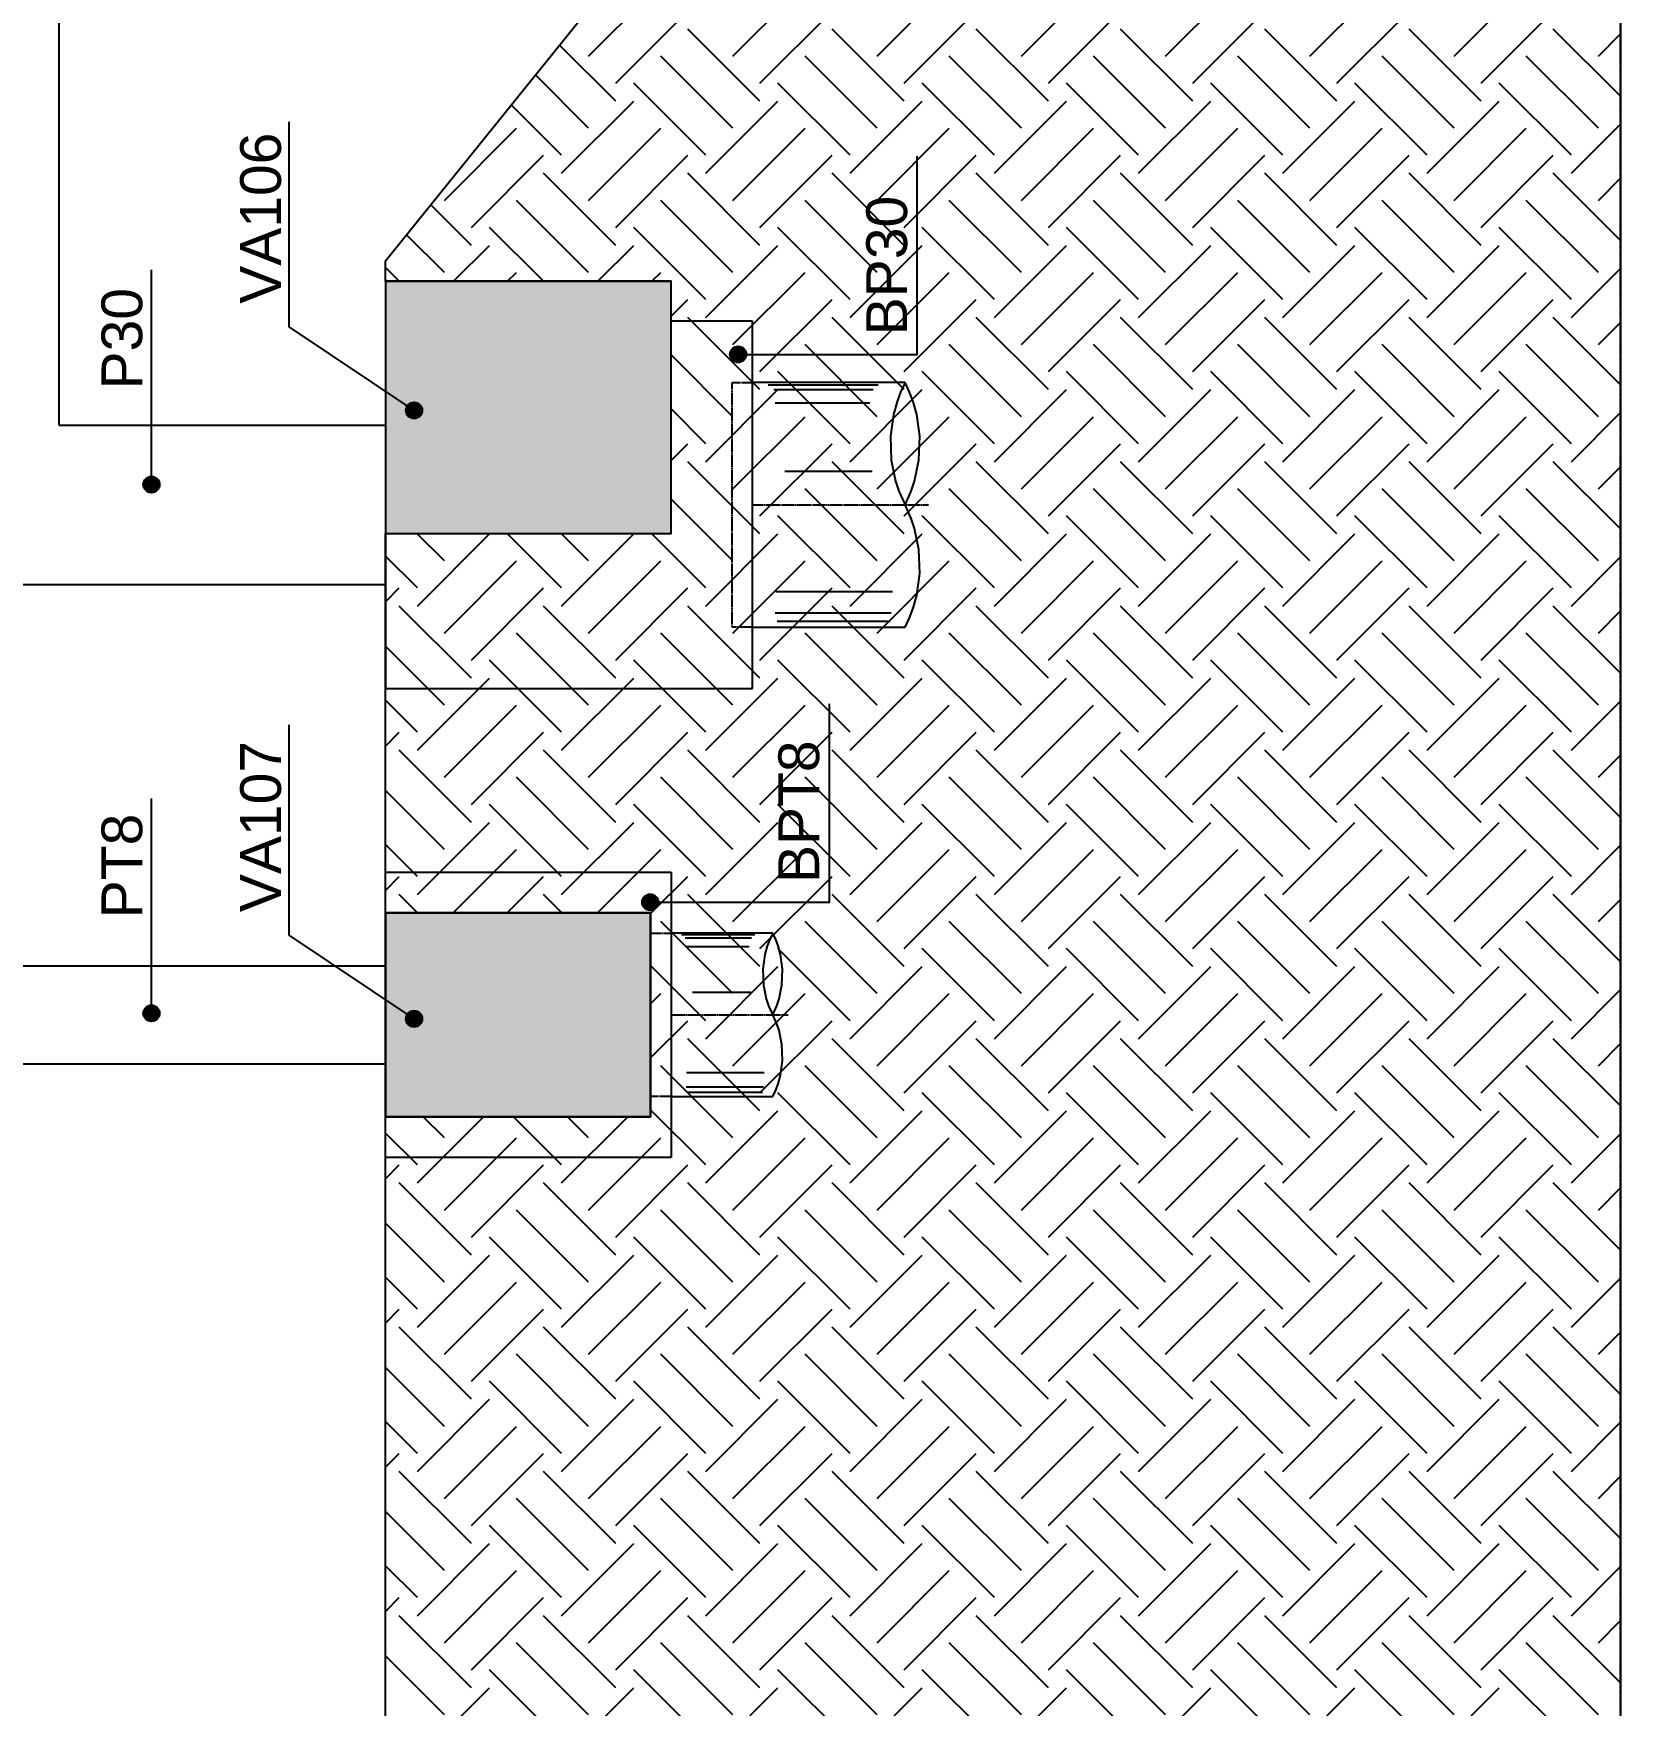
# Model space of a CAD drawing. Extents: x -1789 to 4156, y -3064 to 1391.
# Drawn here: x 2700.2 to 3089.2, y -562.5 to -152.7 of the extents above; entities that cross this region are included whole.
import ezdxf

# ---------------------------------------------------------------- set-up
doc = ezdxf.new("R2010")
doc.units = 0
doc.linetypes.add('ESTILO_TQS_0003', pattern=[0.92, 0.3, -0.15, 0.02, -0.15, 0.3])
doc.linetypes.add('ESTILO_TQS_0005', pattern=[0.4, 0.3, -0.1])
for name, color, linetype in [('1', 1, 'CONTINUOUS'), ('13', 35, 'CONTINUOUS'), ('2', 2, 'CONTINUOUS'), ('3', 3, 'CONTINUOUS'), ('4', 4, 'CONTINUOUS'), ('8', 8, 'CONTINUOUS')]:
    doc.layers.add(name, color=color, linetype=linetype)
doc.styles.add('TQS_ARIAL', font='arial.ttf')

msp = doc.modelspace()

# ---------------------------------------------------------------- linework, layer by layer
at = {"layer": '1', "linetype": 'Continuous'}
for p, q in [((2729.11515, -263.4134), (2729.11515, -210.572)), ((2913.80455, -238.2196), (2876.4368, -238.2196)), ((2907.18715, -238.85385), (2880.26955, -238.85385)), ((2906.01865, -240.0479), (2881.66425, -240.0479)), ((2905.14235, -243.27965), (2881.9742, -243.27965)), ((2905.72655, -260.05545), (2884.2987, -260.0555)), ((2910.69235, -289.5767), (2882.12915, -289.57665)), ((2910.40025, -294.7981), (2881.9742, -294.7981)), ((2876.4368, -298.2196), (2913.80455, -298.2196)), ((2910.1081, -296.80635), (2882.439, -296.80635)), ((2729.11515, -393.02365), (2729.11515, -340.18225)), ((2881.34865, -373.2195), (2856.4368, -373.2195)), ((2876.93705, -373.64235), (2858.992, -373.64235)), ((2876.15805, -374.4384), (2859.9218, -374.4384)), ((2875.57385, -376.5929), (2860.1284, -376.5929)), ((2880.0372, -376.31365), (2879.44125, -378.4461)), ((2880.61485, -374.78405), (2880.0372, -376.31365)), ((2881.3487, -373.2195), (2880.61485, -374.78405)), ((2882.0824, -374.78405), (2881.3486, -373.2195)), ((2882.6601, -376.31365), (2882.0824, -374.78405)), ((2883.25605, -378.4461), (2882.6601, -376.31365)), ((2879.44125, -378.4461), (2878.94435, -382.00505)), ((2883.7529, -382.00505), (2883.25605, -378.4461)), ((2878.94435, -382.00505), (2879.0789, -385.9201)), ((2883.6184, -385.9201), (2883.7529, -382.00505)), ((2875.9633, -387.77675), (2861.67805, -387.7768)), ((2879.0789, -385.9201), (2879.78965, -389.3377)), ((2879.78965, -389.3377), (2880.34985, -390.9961)), ((2882.34745, -390.9961), (2882.90765, -389.3377)), ((2882.90765, -389.3377), (2883.6184, -385.9201)), ((2880.34985, -390.9961), (2881.3487, -393.2195)), ((2881.3486, -393.2195), (2882.34745, -390.9961)), ((2882.34745, -395.443), (2881.34865, -393.21955)), ((2882.90765, -397.1014), (2882.34745, -395.443)), ((2883.61845, -400.5189), (2882.90765, -397.1014)), ((2883.75295, -404.43405), (2883.61845, -400.5189)), ((2883.25605, -407.99295), (2883.75295, -404.43405)), ((2879.27385, -407.4576), (2860.2317, -407.45755)), ((2882.6601, -410.1254), (2883.25605, -407.99295)), ((2856.4368, -413.2195), (2881.34865, -413.2195)), ((2879.0791, -410.9385), (2860.1284, -410.9385)), ((2878.88435, -412.27735), (2860.4383, -412.27735)), ((2881.34865, -413.2195), (2882.0824, -411.65505)), ((2882.0824, -411.65505), (2882.6601, -410.1254))]:
    msp.add_line(p, q, dxfattribs=at)
at = {"layer": '1', "linetype": 'ESTILO_TQS_0005'}
for p, q in [((2876.4368, -268.2196), (2919.511, -268.2196)), ((2856.4368, -393.2195), (2885.15295, -393.2195))]:
    msp.add_line(p, q, dxfattribs=at)
at = {"layer": '1', "linetype": 'Continuous'}
for points in [[(2793.4538, -245.0797), (2762.834, -224.61125), (2762.834, -174.33635)], [(2872.88555, -231.3403), (2916.80245, -231.3403), (2916.80245, -182.71225)], [(2913.8046, -238.2196), (2912.7039, -240.5664), (2911.83735, -242.8608), (2910.94345, -246.05945), (2910.1981, -251.39785), (2910.39995, -257.2705), (2911.46605, -262.39685), (2912.30635, -264.88445), (2913.8046, -268.2196)], [(2913.8045, -268.2196), (2915.30275, -264.88445), (2916.14305, -262.39685), (2917.20915, -257.2705), (2917.41095, -251.39785), (2916.66565, -246.05945), (2915.7717, -242.8608), (2914.9052, -240.5664), (2913.8045, -238.2196)], [(2913.80455, -298.2196), (2914.9052, -295.87285), (2915.77175, -293.5784), (2916.66565, -290.37975), (2917.411, -285.0414), (2917.20925, -279.1687), (2916.1431, -274.0424), (2915.30275, -271.5548), (2913.80455, -268.21965)], [(2851.336, -365.61305), (2895.2529, -365.61305), (2895.2529, -316.98495)], [(2793.4538, -394.2051), (2762.834, -373.7367), (2762.834, -322.12705)]]:
    msp.add_lwpolyline(points, dxfattribs=at)
at = {"layer": '1', "linetype": 'ESTILO_TQS_0005'}
for points in [[(2876.4368, -298.2196), (2871.4368, -298.2196), (2871.4368, -238.2196), (2876.4368, -238.2196)], [(2856.4368, -413.2195), (2851.4368, -413.2195), (2851.4368, -373.2195), (2856.4368, -373.2195)]]:
    msp.add_lwpolyline(points, dxfattribs=at)
at = {"layer": '1', "linetype": 'Continuous'}
for centre in [(2872.88555, -231.3403), (2793.4538, -245.0797), (2729.09795, -263.24325), (2851.336, -365.61305), (2729.09795, -392.8535), (2793.4538, -394.2051)]:
    msp.add_circle(centre, 2, dxfattribs=at)
for points in [[(2874.88555, -231.3403), (2873.23285, -229.3707), (2871.88555, -229.60825)], [(2874.88555, -231.3403), (2874.41765, -230.05475), (2873.23285, -229.3707)], [(2874.88555, -231.3403), (2871.88555, -229.60825), (2871.00615, -230.6563)], [(2874.88555, -231.3403), (2871.00615, -230.6563), (2871.00615, -232.02435)], [(2874.88555, -231.3403), (2871.00615, -232.02435), (2871.88555, -233.07235)], [(2874.88555, -231.3403), (2871.88555, -233.07235), (2873.23285, -233.30995)], [(2874.88555, -231.3403), (2873.23285, -233.30995), (2874.41765, -232.6259)], [(2874.88555, -231.3403), (2874.41765, -232.6259), (2874.88555, -231.3403)], [(2795.4538, -245.0797), (2792.4538, -243.34765), (2791.5744, -244.39565)], [(2795.4538, -245.0797), (2791.5744, -244.39565), (2791.5744, -245.76375)], [(2795.4538, -245.0797), (2791.5744, -245.76375), (2792.4538, -246.81175)], [(2795.4538, -245.0797), (2793.8011, -243.11005), (2792.4538, -243.34765)], [(2795.4538, -245.0797), (2792.4538, -246.81175), (2793.8011, -247.0493)], [(2795.4538, -245.0797), (2794.9859, -243.7941), (2793.8011, -243.11005)], [(2795.4538, -245.0797), (2793.8011, -247.0493), (2794.9859, -246.36525)], [(2795.4538, -245.0797), (2794.9859, -246.36525), (2795.4538, -245.0797)], [(2731.09795, -263.24325), (2728.09795, -261.5112), (2727.21855, -262.55925)], [(2731.09795, -263.24325), (2729.44525, -261.27365), (2728.09795, -261.5112)], [(2731.09795, -263.24325), (2730.63005, -261.9577), (2729.44525, -261.27365)], [(2731.09795, -263.24325), (2727.21855, -262.55925), (2727.21855, -263.9273)], [(2731.09795, -263.24325), (2727.21855, -263.9273), (2728.09795, -264.9753)], [(2731.09795, -263.24325), (2728.09795, -264.9753), (2729.44525, -265.2129)], [(2731.09795, -263.24325), (2729.44525, -265.2129), (2730.63005, -264.52885)], [(2731.09795, -263.24325), (2730.63005, -264.52885), (2731.09795, -263.24325)], [(2853.336, -365.61305), (2850.336, -363.881), (2849.4566, -364.929)], [(2853.336, -365.61305), (2851.6833, -363.6434), (2850.336, -363.881)], [(2853.336, -365.61305), (2852.8681, -364.32745), (2851.6833, -363.6434)], [(2853.336, -365.61305), (2849.4566, -364.929), (2849.4566, -366.29705)], [(2853.336, -365.61305), (2849.4566, -366.29705), (2850.336, -367.3451)], [(2853.336, -365.61305), (2850.336, -367.3451), (2851.6833, -367.58265)], [(2853.336, -365.61305), (2851.6833, -367.58265), (2852.8681, -366.8986)], [(2853.336, -365.61305), (2852.8681, -366.8986), (2853.336, -365.61305)], [(2731.09795, -392.8535), (2728.09795, -391.12145), (2727.21855, -392.1695)], [(2731.09795, -392.8535), (2727.21855, -392.1695), (2727.21855, -393.53755)], [(2731.09795, -392.8535), (2727.21855, -393.53755), (2728.09795, -394.58555)], [(2731.09795, -392.8535), (2729.44525, -390.8839), (2728.09795, -391.12145)], [(2731.09795, -392.8535), (2728.09795, -394.58555), (2729.44525, -394.82315)], [(2731.09795, -392.8535), (2730.63005, -391.56795), (2729.44525, -390.8839)], [(2731.09795, -392.8535), (2729.44525, -394.82315), (2730.63005, -394.1391)], [(2731.09795, -392.8535), (2730.63005, -394.1391), (2731.09795, -392.8535)], [(2795.4538, -394.2051), (2792.4538, -392.47305), (2791.5744, -393.5211)], [(2795.4538, -394.2051), (2793.8011, -392.2355), (2792.4538, -392.47305)], [(2795.4538, -394.2051), (2794.9859, -392.91955), (2793.8011, -392.2355)], [(2795.4538, -394.2051), (2791.5744, -393.5211), (2791.5744, -394.88915)], [(2795.4538, -394.2051), (2791.5744, -394.88915), (2792.4538, -395.93715)], [(2795.4538, -394.2051), (2792.4538, -395.93715), (2793.8011, -396.17475)], [(2795.4538, -394.2051), (2793.8011, -396.17475), (2794.9859, -395.4907)], [(2795.4538, -394.2051), (2794.9859, -395.4907), (2795.4538, -394.2051)]]:
    msp.add_solid(points, dxfattribs=at)
at = {"layer": '13', "linetype": 'Continuous'}
for p, q in [((2836.2439, -158.22265), (2853.92155, -140.545)), ((2871.59925, -158.22265), (2889.2769, -140.545)), ((2906.95455, -158.22265), (2924.63225, -140.545)), ((2942.3099, -158.22265), (2959.9876, -140.545)), ((2977.66525, -158.22265), (2995.3429, -140.545)), ((3013.0206, -158.22265), (3030.69825, -140.545)), ((3048.37595, -158.22265), (3066.0536, -140.545)), ((2842.873, -164.8518), (2860.5507, -147.17415)), ((2878.22835, -164.8518), (2895.90605, -147.17415)), ((2913.5837, -164.8518), (2931.26135, -147.17415)), ((2948.93905, -164.8518), (2966.6167, -147.17415)), ((2984.29435, -164.8518), (3001.97205, -147.17415)), ((3019.6497, -164.8518), (3037.3274, -147.17415)), ((3055.00505, -164.8518), (3072.6827, -147.17415)), ((2878.22835, -169.2712), (2860.5507, -151.59355)), ((2913.5837, -169.2712), (2895.90605, -151.59355)), ((2948.93905, -169.2712), (2931.26135, -151.59355)), ((2984.29435, -169.2712), (2966.6167, -151.59355)), ((3019.6497, -169.2712), (3001.97205, -151.59355)), ((3055.00505, -169.2712), (3037.3274, -151.59355)), ((3089.1606, -168.0714), (3072.6827, -151.59355)), ((2842.873, -169.2712), (2829.11145, -155.50965)), ((3083.73125, -158.22265), (3089.1606, -152.79335)), ((2871.59925, -175.90035), (2853.92155, -158.22265)), ((2906.95455, -175.90035), (2889.2769, -158.22265)), ((2942.3099, -175.90035), (2924.63225, -158.22265)), ((2977.66525, -175.90035), (2959.9876, -158.22265)), ((3013.0206, -175.90035), (2995.3429, -158.22265)), ((3048.37595, -175.90035), (3030.69825, -158.22265)), ((3083.73125, -175.90035), (3066.0536, -158.22265)), ((3089.1606, -159.2326), (3089.1606, -159.2326)), ((2836.2439, -175.90035), (2823.1926, -162.84905)), ((2864.9701, -182.52945), (2847.29245, -164.8518)), ((2900.32545, -182.52945), (2882.64775, -164.8518)), ((2935.6808, -182.52945), (2918.0031, -164.8518)), ((2971.0361, -182.52945), (2953.35845, -164.8518)), ((3006.39145, -182.52945), (2988.7138, -164.8518)), ((3041.7468, -182.52945), (3024.06915, -164.8518)), ((3077.10215, -182.52945), (3059.42445, -164.8518)), ((2829.61475, -182.52945), (2817.27375, -170.18845)), ((2829.61475, -186.9489), (2847.29245, -169.2712)), ((2864.9701, -186.9489), (2882.64775, -169.2712)), ((2900.32545, -186.9489), (2918.0031, -169.2712)), ((2935.6808, -186.9489), (2953.35845, -169.2712)), ((2971.0361, -186.9489), (2988.7138, -169.2712)), ((3006.39145, -186.9489), (3024.06915, -169.2712)), ((3041.7468, -186.9489), (3059.42445, -169.2712)), ((2800.88855, -193.578), (2818.5662, -175.90035)), ((2836.2439, -193.578), (2853.92155, -175.90035)), ((2871.59925, -193.578), (2889.2769, -175.90035)), ((2906.95455, -193.578), (2924.63225, -175.90035)), ((2942.3099, -193.578), (2959.9876, -175.90035)), ((2977.66525, -193.578), (2995.3429, -175.90035)), ((3013.0206, -193.578), (3030.69825, -175.90035)), ((3048.37595, -193.578), (3066.0536, -175.90035)), ((3077.10215, -186.9489), (3089.1606, -174.89045)), ((2807.5177, -200.20715), (2825.19535, -182.52945)), ((2842.873, -200.20715), (2860.5507, -182.52945)), ((2878.22835, -200.20715), (2895.90605, -182.52945)), ((2913.5837, -200.20715), (2931.26135, -182.52945)), ((2948.93905, -200.20715), (2966.6167, -182.52945)), ((2984.29435, -200.20715), (3001.97205, -182.52945)), ((3019.6497, -200.20715), (3037.3274, -182.52945)), ((3055.00505, -200.20715), (3072.6827, -182.52945)), ((3089.1606, -181.32965), (3089.1606, -181.32965)), ((2842.873, -204.62655), (2825.19535, -186.9489)), ((2878.22835, -204.62655), (2860.5507, -186.9489)), ((2913.5837, -204.62655), (2895.90605, -186.9489)), ((2948.93905, -204.62655), (2931.26135, -186.9489)), ((2984.29435, -204.62655), (2966.6167, -186.9489)), ((3019.6497, -204.62655), (3001.97205, -186.9489)), ((3055.00505, -204.62655), (3037.3274, -186.9489)), ((3089.1606, -203.42675), (3072.6827, -186.9489)), ((3083.73125, -193.578), (3089.1606, -188.1487)), ((2807.5177, -204.62655), (2797.54425, -194.6531)), ((2836.2439, -211.2557), (2818.5662, -193.578)), ((2871.59925, -211.2557), (2853.92155, -193.578)), ((2906.95455, -211.2557), (2889.2769, -193.578)), ((2942.3099, -211.2557), (2924.63225, -193.578)), ((2977.66525, -211.2557), (2959.9876, -193.578)), ((3013.0206, -211.2557), (2995.3429, -193.578)), ((3048.37595, -211.2557), (3030.69825, -193.578)), ((3083.73125, -211.2557), (3066.0536, -193.578)), ((3089.1606, -194.5879), (3089.1606, -194.5879)), ((2825.1563, -213.42635), (2811.9371, -200.20715)), ((2864.9701, -217.8848), (2847.29245, -200.20715)), ((2900.32545, -217.8848), (2882.64775, -200.20715)), ((2935.6808, -217.8848), (2918.0031, -200.20715)), ((2971.0361, -217.8848), (2953.35845, -200.20715)), ((3006.39145, -217.8848), (2988.7138, -200.20715)), ((3041.7468, -217.8848), (3024.06915, -200.20715)), ((3077.10215, -217.8848), (3059.42445, -200.20715)), ((2800.88855, -211.2557), (2791.6254, -201.9925)), ((2803.1373, -213.42635), (2811.9371, -204.62655)), ((2838.49265, -213.42635), (2847.29245, -204.62655)), ((2864.9701, -222.3042), (2882.64775, -204.62655)), ((2900.32545, -222.3042), (2918.0031, -204.62655)), ((2935.6808, -222.3042), (2953.35845, -204.62655)), ((2971.0361, -222.3042), (2988.7138, -204.62655)), ((3006.39145, -222.3042), (3024.06915, -204.62655)), ((3041.7468, -222.3042), (3059.42445, -204.62655)), ((2788.0893, -206.37725), (2788.0893, -206.37725)), ((2789.80095, -213.42635), (2786.4368, -210.0622)), ((2816.39555, -213.42635), (2818.5662, -211.2557)), ((2851.7509, -213.42635), (2853.92155, -211.2557)), ((2871.59925, -228.93335), (2889.2769, -211.2557)), ((2906.95455, -228.93335), (2924.63225, -211.2557)), ((2942.3099, -228.93335), (2959.9876, -211.2557)), ((2977.66525, -228.93335), (2995.3429, -211.2557)), ((3013.0206, -228.93335), (3030.69825, -211.2557)), ((3048.37595, -228.93335), (3066.0536, -211.2557)), ((3077.10215, -222.3042), (3089.1606, -210.24575)), ((2794.2985, -213.42635), (2794.2985, -213.42635)), ((2803.0592, -213.42635), (2803.0592, -213.42635)), ((2816.31745, -213.42635), (2816.31745, -213.42635)), ((2829.6538, -213.42635), (2829.6538, -213.42635)), ((2838.41455, -213.42635), (2838.41455, -213.42635)), ((2851.6728, -213.42635), (2851.6728, -213.42635)), ((3089.1606, -216.685), (3089.1606, -216.685)), ((2856.4368, -221.99865), (2860.5507, -217.8848)), ((2878.22835, -235.5625), (2895.90605, -217.8848)), ((2913.5837, -235.5625), (2931.26135, -217.8848)), ((2948.93905, -235.5625), (2966.6167, -217.8848)), ((2984.29435, -235.5625), (3001.97205, -217.8848)), ((3019.6497, -235.5625), (3037.3274, -217.8848)), ((3055.00505, -235.5625), (3072.6827, -217.8848)), ((2878.22835, -239.9819), (2860.5507, -222.3042)), ((2913.5837, -239.9819), (2895.90605, -222.3042)), ((2948.93905, -239.9819), (2931.26135, -222.3042)), ((2984.29435, -239.9819), (2966.6167, -222.3042)), ((3019.6497, -239.9819), (3001.97205, -222.3042)), ((3055.00505, -239.9819), (3037.3274, -222.3042)), ((3089.1606, -238.7821), (3072.6827, -222.3042)), ((3083.73125, -228.93335), (3089.1606, -223.504)), ((2906.95455, -246.611), (2889.2769, -228.93335)), ((2942.3099, -246.611), (2924.63225, -228.93335)), ((2977.66525, -246.611), (2959.9876, -228.93335)), ((3013.0206, -246.611), (2995.3429, -228.93335)), ((3048.37595, -246.611), (3030.69825, -228.93335)), ((3083.73125, -246.611), (3066.0536, -228.93335)), ((2856.4368, -230.8375), (2856.4368, -230.8375)), ((2871.59925, -246.611), (2856.4368, -231.4486)), ((3089.1606, -229.94325), (3089.1606, -229.94325)), ((2900.32545, -253.24015), (2882.64775, -235.5625)), ((2935.6808, -253.24015), (2918.0031, -235.5625)), ((2971.0361, -253.24015), (2953.35845, -235.5625)), ((3006.39145, -253.24015), (2988.7138, -235.5625)), ((3041.7468, -253.24015), (3024.06915, -235.5625)), ((3077.10215, -253.24015), (3059.42445, -235.5625)), ((2864.9701, -257.65955), (2882.64775, -239.9819)), ((2900.32545, -257.65955), (2918.0031, -239.9819)), ((2935.6808, -257.65955), (2953.35845, -239.9819)), ((2971.0361, -257.65955), (2988.7138, -239.9819)), ((3006.39145, -257.65955), (3024.06915, -239.9819)), ((3041.7468, -257.65955), (3059.42445, -239.9819)), ((2856.4368, -244.09575), (2856.4368, -244.09575)), ((2864.9701, -253.24015), (2856.4368, -244.70685)), ((3077.10215, -257.65955), (3089.1606, -245.6011)), ((2871.59925, -264.2887), (2889.2769, -246.611)), ((2906.95455, -264.2887), (2924.63225, -246.611)), ((2942.3099, -264.2887), (2959.9876, -246.611)), ((2977.66525, -264.2887), (2995.3429, -246.611)), ((3013.0206, -264.2887), (3030.69825, -246.611)), ((3048.37595, -264.2887), (3066.0536, -246.611)), ((2856.4368, -257.354), (2860.5507, -253.24015)), ((2878.22835, -270.9178), (2895.90605, -253.24015)), ((2913.5837, -270.9178), (2931.26135, -253.24015)), ((2948.93905, -270.9178), (2966.6167, -253.24015)), ((2984.29435, -270.9178), (3001.97205, -253.24015)), ((3019.6497, -270.9178), (3037.3274, -253.24015)), ((3055.00505, -270.9178), (3072.6827, -253.24015)), ((3089.1606, -252.04035), (3089.1606, -252.04035)), ((2878.22835, -275.33725), (2860.5507, -257.65955)), ((2913.5837, -275.33725), (2895.90605, -257.65955)), ((2948.93905, -275.33725), (2931.26135, -257.65955)), ((2984.29435, -275.33725), (2966.6167, -257.65955)), ((3019.6497, -275.33725), (3001.97205, -257.65955)), ((3055.00505, -275.33725), (3037.3274, -257.65955)), ((3089.1606, -274.13745), (3072.6827, -257.65955)), ((3083.73125, -264.2887), (3089.1606, -258.85935)), ((2856.4368, -266.19285), (2856.4368, -266.19285)), ((2906.95455, -281.96635), (2889.2769, -264.2887)), ((2942.3099, -281.96635), (2924.63225, -264.2887)), ((2977.66525, -281.96635), (2959.9876, -264.2887)), ((3013.0206, -281.96635), (2995.3429, -264.2887)), ((3048.37595, -281.96635), (3030.69825, -264.2887)), ((3083.73125, -281.96635), (3066.0536, -264.2887)), ((3089.1606, -265.2986), (3089.1606, -265.2986)), ((2871.59925, -281.96635), (2856.4368, -266.80395)), ((2900.32545, -288.5955), (2882.64775, -270.9178)), ((2935.6808, -288.5955), (2918.0031, -270.9178)), ((2971.0361, -288.5955), (2953.35845, -270.9178)), ((3006.39145, -288.5955), (2988.7138, -270.9178)), ((3041.7468, -288.5955), (3024.06915, -270.9178)), ((3077.10215, -288.5955), (3059.42445, -270.9178)), ((2800.88855, -281.96635), (2794.1701, -275.2479)), ((2794.25945, -293.0149), (2811.9371, -275.33725)), ((2807.5177, -275.33725), (2807.42835, -275.2479)), ((2829.61475, -288.5955), (2816.2672, -275.2479)), ((2836.2439, -281.96635), (2829.52545, -275.2479)), ((2829.61475, -293.0149), (2847.29245, -275.33725)), ((2842.873, -275.33725), (2842.7837, -275.2479)), ((2864.9701, -288.5955), (2851.62255, -275.2479)), ((2864.9701, -293.0149), (2882.64775, -275.33725)), ((2900.32545, -293.0149), (2918.0031, -275.33725)), ((2935.6808, -293.0149), (2953.35845, -275.33725)), ((2971.0361, -293.0149), (2988.7138, -275.33725)), ((3006.39145, -293.0149), (3024.06915, -275.33725)), ((3041.7468, -293.0149), (3059.42445, -275.33725)), ((2786.4368, -278.7404), (2786.4368, -278.7404)), ((2794.25945, -288.5955), (2786.4368, -280.7729)), ((2800.88855, -299.64405), (2818.5662, -281.96635)), ((2836.2439, -299.64405), (2853.92155, -281.96635)), ((2871.59925, -299.64405), (2889.2769, -281.96635)), ((2906.95455, -299.64405), (2924.63225, -281.96635)), ((2942.3099, -299.64405), (2959.9876, -281.96635)), ((2977.66525, -299.64405), (2995.3429, -281.96635)), ((3013.0206, -299.64405), (3030.69825, -281.96635)), ((3048.37595, -299.64405), (3066.0536, -281.96635)), ((3077.10215, -293.0149), (3089.1606, -280.95645)), ((2786.4368, -291.99865), (2789.84, -288.5955)), ((2807.5177, -306.27315), (2825.19535, -288.5955)), ((2842.873, -306.27315), (2860.5507, -288.5955)), ((2878.22835, -306.27315), (2895.90605, -288.5955)), ((2913.5837, -306.27315), (2931.26135, -288.5955)), ((2948.93905, -306.27315), (2966.6167, -288.5955)), ((2984.29435, -306.27315), (3001.97205, -288.5955)), ((3019.6497, -306.27315), (3037.3274, -288.5955)), ((3055.00505, -306.27315), (3072.6827, -288.5955)), ((3089.1606, -287.3957), (3089.1606, -287.3957)), ((2807.5177, -310.69255), (2789.84, -293.0149)), ((2842.873, -310.69255), (2825.19535, -293.0149)), ((2878.22835, -310.69255), (2860.5507, -293.0149)), ((2913.5837, -310.69255), (2895.90605, -293.0149)), ((2948.93905, -310.69255), (2931.26135, -293.0149)), ((2984.29435, -310.69255), (2966.6167, -293.0149)), ((3019.6497, -310.69255), (3001.97205, -293.0149)), ((3055.00505, -310.69255), (3037.3274, -293.0149)), ((3089.1606, -309.49275), (3072.6827, -293.0149)), ((3083.73125, -299.64405), (3089.1606, -294.2147)), ((2786.4368, -300.8375), (2786.4368, -300.8375)), ((2800.88855, -317.3217), (2786.4368, -302.86995)), ((2836.2439, -317.3217), (2818.5662, -299.64405)), ((2871.59925, -317.3217), (2853.92155, -299.64405)), ((2906.95455, -317.3217), (2889.2769, -299.64405)), ((2942.3099, -317.3217), (2924.63225, -299.64405)), ((2977.66525, -317.3217), (2959.9876, -299.64405)), ((3013.0206, -317.3217), (2995.3429, -299.64405)), ((3048.37595, -317.3217), (3030.69825, -299.64405)), ((3083.73125, -317.3217), (3066.0536, -299.64405)), ((3089.1606, -300.65395), (3089.1606, -300.65395)), ((2829.61475, -323.9508), (2811.9371, -306.27315)), ((2864.9701, -323.9508), (2847.29245, -306.27315)), ((2900.32545, -323.9508), (2882.64775, -306.27315)), ((2935.6808, -323.9508), (2918.0031, -306.27315)), ((2971.0361, -323.9508), (2953.35845, -306.27315)), ((3006.39145, -323.9508), (2988.7138, -306.27315)), ((3041.7468, -323.9508), (3024.06915, -306.27315)), ((3077.10215, -323.9508), (3059.42445, -306.27315)), ((2794.25945, -328.37025), (2811.9371, -310.69255)), ((2829.61475, -328.37025), (2847.29245, -310.69255)), ((2864.9701, -328.37025), (2882.64775, -310.69255)), ((2900.32545, -328.37025), (2918.0031, -310.69255)), ((2935.6808, -328.37025), (2953.35845, -310.69255)), ((2971.0361, -328.37025), (2988.7138, -310.69255)), ((3006.39145, -328.37025), (3024.06915, -310.69255)), ((3041.7468, -328.37025), (3059.42445, -310.69255)), ((2786.4368, -314.09575), (2786.4368, -314.09575)), ((2794.25945, -323.9508), (2786.4368, -316.1282)), ((2800.88855, -334.99935), (2818.5662, -317.3217)), ((2836.2439, -334.99935), (2853.92155, -317.3217)), ((2871.59925, -334.99935), (2889.2769, -317.3217)), ((2906.95455, -334.99935), (2924.63225, -317.3217)), ((2942.3099, -334.99935), (2959.9876, -317.3217)), ((2977.66525, -334.99935), (2995.3429, -317.3217)), ((3013.0206, -334.99935), (3030.69825, -317.3217)), ((3048.37595, -334.99935), (3066.0536, -317.3217)), ((3077.10215, -328.37025), (3089.1606, -316.3118)), ((3089.1606, -322.751), (3089.1606, -322.751)), ((2786.4368, -327.354), (2789.84, -323.9508)), ((2807.5177, -341.6285), (2825.19535, -323.9508)), ((2842.873, -341.6285), (2860.5507, -323.9508)), ((2878.22835, -341.6285), (2895.90605, -323.9508)), ((2913.5837, -341.6285), (2931.26135, -323.9508)), ((2948.93905, -341.6285), (2966.6167, -323.9508)), ((2984.29435, -341.6285), (3001.97205, -323.9508)), ((3019.6497, -341.6285), (3037.3274, -323.9508)), ((3055.00505, -341.6285), (3072.6827, -323.9508)), ((2807.5177, -346.0479), (2789.84, -328.37025)), ((2842.873, -346.0479), (2825.19535, -328.37025)), ((2878.22835, -346.0479), (2860.5507, -328.37025)), ((2913.5837, -346.0479), (2895.90605, -328.37025)), ((2948.93905, -346.0479), (2931.26135, -328.37025)), ((2984.29435, -346.0479), (2966.6167, -328.37025)), ((3019.6497, -346.0479), (3001.97205, -328.37025)), ((3055.00505, -346.0479), (3037.3274, -328.37025)), ((3089.1606, -344.8481), (3072.6827, -328.37025)), ((3083.73125, -334.99935), (3089.1606, -329.57005)), ((2836.2439, -352.67705), (2818.5662, -334.99935)), ((2871.59925, -352.67705), (2853.92155, -334.99935)), ((2906.95455, -352.67705), (2889.2769, -334.99935)), ((2942.3099, -352.67705), (2924.63225, -334.99935)), ((2977.66525, -352.67705), (2959.9876, -334.99935)), ((3013.0206, -352.67705), (2995.3429, -334.99935)), ((3048.37595, -352.67705), (3030.69825, -334.99935)), ((3083.73125, -352.67705), (3066.0536, -334.99935)), ((3089.1606, -336.0093), (3089.1606, -336.0093)), ((2786.4368, -336.19285), (2786.4368, -336.19285)), ((2800.88855, -352.67705), (2786.4368, -338.2253)), ((2829.61475, -359.30615), (2811.9371, -341.6285)), ((2864.9701, -359.30615), (2847.29245, -341.6285)), ((2900.32545, -359.30615), (2882.64775, -341.6285)), ((2935.6808, -359.30615), (2918.0031, -341.6285)), ((2971.0361, -359.30615), (2953.35845, -341.6285)), ((3006.39145, -359.30615), (2988.7138, -341.6285)), ((3041.7468, -359.30615), (3024.06915, -341.6285)), ((3077.10215, -359.30615), (3059.42445, -341.6285)), ((2794.25945, -363.7256), (2811.9371, -346.0479)), ((2829.61475, -363.7256), (2847.29245, -346.0479)), ((2864.9701, -363.7256), (2882.64775, -346.0479)), ((2900.32545, -363.7256), (2918.0031, -346.0479)), ((2935.6808, -363.7256), (2953.35845, -346.0479)), ((2971.0361, -363.7256), (2988.7138, -346.0479)), ((3006.39145, -363.7256), (3024.06915, -346.0479)), ((3041.7468, -363.7256), (3059.42445, -346.0479)), ((2786.4368, -349.4511), (2786.4368, -349.4511)), ((2794.25945, -359.30615), (2786.4368, -351.48355)), ((3077.10215, -363.7256), (3089.1606, -351.66715)), ((2803.02375, -368.2195), (2818.5662, -352.67705)), ((2838.3791, -368.2195), (2853.92155, -352.67705)), ((2871.59925, -370.3547), (2889.2769, -352.67705)), ((2906.95455, -370.3547), (2924.63225, -352.67705)), ((2942.3099, -370.3547), (2959.9876, -352.67705)), ((2977.66525, -370.3547), (2995.3429, -352.67705)), ((3013.0206, -370.3547), (3030.69825, -352.67705)), ((3048.37595, -370.3547), (3066.0536, -352.67705)), ((2786.4368, -362.70935), (2789.84, -359.30615)), ((2816.282, -368.2195), (2825.19535, -359.30615)), ((2851.4368, -368.42005), (2860.5507, -359.30615)), ((2878.22835, -376.98385), (2895.90605, -359.30615)), ((2913.5837, -376.98385), (2931.26135, -359.30615)), ((2948.93905, -376.98385), (2966.6167, -359.30615)), ((2984.29435, -376.98385), (3001.97205, -359.30615)), ((3019.6497, -376.98385), (3037.3274, -359.30615)), ((3055.00505, -376.98385), (3072.6827, -359.30615)), ((3089.1606, -358.10635), (3089.1606, -358.10635)), ((2794.33395, -368.2195), (2789.84, -363.7256)), ((2829.6893, -368.2195), (2825.19535, -363.7256)), ((2878.22835, -381.40325), (2860.5507, -363.7256)), ((2913.5837, -381.40325), (2895.90605, -363.7256)), ((2948.93905, -381.40325), (2931.26135, -363.7256)), ((2984.29435, -381.40325), (2966.6167, -363.7256)), ((3019.6497, -381.40325), (3001.97205, -363.7256)), ((3055.00505, -381.40325), (3037.3274, -363.7256)), ((3089.1606, -380.20345), (3072.6827, -363.7256)), ((2789.7655, -368.2195), (2789.7655, -368.2195)), ((2803.1728, -368.2195), (2803.1728, -368.2195)), ((2816.43105, -368.2195), (2816.43105, -368.2195)), ((2825.1208, -368.2195), (2825.1208, -368.2195)), ((2838.5281, -368.2195), (2838.5281, -368.2195)), ((3083.73125, -370.3547), (3089.1606, -364.9254)), ((2871.59925, -388.03235), (2853.92155, -370.3547)), ((2906.95455, -388.03235), (2889.2769, -370.3547)), ((2942.3099, -388.03235), (2924.63225, -370.3547)), ((2977.66525, -388.03235), (2959.9876, -370.3547)), ((3013.0206, -388.03235), (2995.3429, -370.3547)), ((3048.37595, -388.03235), (3030.69825, -370.3547)), ((3083.73125, -388.03235), (3066.0536, -370.3547)), ((3089.1606, -371.3646), (3089.1606, -371.3646)), ((2900.32545, -394.6615), (2882.64775, -376.98385)), ((2935.6808, -394.6615), (2918.0031, -376.98385)), ((2971.0361, -394.6615), (2953.35845, -376.98385)), ((3006.39145, -394.6615), (2988.7138, -376.98385)), ((3041.7468, -394.6615), (3024.06915, -376.98385)), ((3077.10215, -394.6615), (3059.42445, -376.98385)), ((2851.4368, -377.25885), (2851.4368, -377.25885)), ((2864.9701, -394.6615), (2851.4368, -381.1282)), ((2864.9701, -399.0809), (2882.64775, -381.40325)), ((2900.32545, -399.0809), (2918.0031, -381.40325)), ((2935.6808, -399.0809), (2953.35845, -381.40325)), ((2971.0361, -399.0809), (2988.7138, -381.40325)), ((3006.39145, -399.0809), (3024.06915, -381.40325)), ((3041.7468, -399.0809), (3059.42445, -381.40325)), ((2851.4368, -390.5171), (2853.92155, -388.03235)), ((2871.59925, -405.71005), (2889.2769, -388.03235)), ((2906.95455, -405.71005), (2924.63225, -388.03235)), ((2942.3099, -405.71005), (2959.9876, -388.03235)), ((2977.66525, -405.71005), (2995.3429, -388.03235)), ((3013.0206, -405.71005), (3030.69825, -388.03235)), ((3048.37595, -405.71005), (3066.0536, -388.03235)), ((3077.10215, -399.0809), (3089.1606, -387.02245)), ((3089.1606, -393.4617), (3089.1606, -393.4617)), ((2851.4368, -403.77535), (2860.5507, -394.6615)), ((2878.22835, -412.33915), (2895.90605, -394.6615)), ((2913.5837, -412.33915), (2931.26135, -394.6615)), ((2948.93905, -412.33915), (2966.6167, -394.6615)), ((2984.29435, -412.33915), (3001.97205, -394.6615)), ((3019.6497, -412.33915), (3037.3274, -394.6615)), ((3055.00505, -412.33915), (3072.6827, -394.6615)), ((2878.22835, -416.7586), (2860.5507, -399.0809)), ((2913.5837, -416.7586), (2895.90605, -399.0809)), ((2948.93905, -416.7586), (2931.26135, -399.0809)), ((2984.29435, -416.7586), (2966.6167, -399.0809)), ((3019.6497, -416.7586), (3001.97205, -399.0809)), ((3055.00505, -416.7586), (3037.3274, -399.0809)), ((3089.1606, -415.5588), (3072.6827, -399.0809)), ((3083.73125, -405.71005), (3089.1606, -400.2807)), ((2871.59925, -423.3877), (2853.92155, -405.71005)), ((2906.95455, -423.3877), (2889.2769, -405.71005)), ((2942.3099, -423.3877), (2924.63225, -405.71005)), ((2977.66525, -423.3877), (2959.9876, -405.71005)), ((3013.0206, -423.3877), (2995.3429, -405.71005)), ((3048.37595, -423.3877), (3030.69825, -405.71005)), ((3083.73125, -423.3877), (3066.0536, -405.71005)), ((3089.1606, -406.71995), (3089.1606, -406.71995)), ((2851.4368, -412.6142), (2851.4368, -412.6142)), ((2900.32545, -430.01685), (2882.64775, -412.33915)), ((2935.6808, -430.01685), (2918.0031, -412.33915)), ((2971.0361, -430.01685), (2953.35845, -412.33915)), ((3006.39145, -430.01685), (2988.7138, -412.33915)), ((3041.7468, -430.01685), (3024.06915, -412.33915)), ((3077.10215, -430.01685), (3059.42445, -412.33915)), ((2864.9701, -430.01685), (2851.4368, -416.48355)), ((2864.9701, -434.43625), (2882.64775, -416.7586)), ((2900.32545, -434.43625), (2918.0031, -416.7586)), ((2935.6808, -434.43625), (2953.35845, -416.7586)), ((2971.0361, -434.43625), (2988.7138, -416.7586)), ((3006.39145, -434.43625), (3024.06915, -416.7586)), ((3041.7468, -434.43625), (3059.42445, -416.7586)), ((2786.4368, -420.16175), (2786.4368, -420.16175)), ((2794.25945, -434.43625), (2810.47615, -418.2195)), ((2800.88855, -423.3877), (2795.72035, -418.2195)), ((2829.61475, -430.01685), (2817.81745, -418.2195)), ((2829.61475, -434.43625), (2845.8315, -418.2195)), ((2836.2439, -423.3877), (2831.0757, -418.2195)), ((2794.25945, -430.01685), (2786.4368, -422.19425)), ((2800.88855, -441.0654), (2818.5662, -423.3877)), ((2836.2439, -441.0654), (2853.92155, -423.3877)), ((2871.59925, -441.0654), (2889.2769, -423.3877)), ((2906.95455, -441.0654), (2924.63225, -423.3877)), ((2942.3099, -441.0654), (2959.9876, -423.3877)), ((2977.66525, -441.0654), (2995.3429, -423.3877)), ((3013.0206, -441.0654), (3030.69825, -423.3877)), ((3048.37595, -441.0654), (3066.0536, -423.3877)), ((3077.10215, -434.43625), (3089.1606, -422.3778)), ((2786.4368, -433.42005), (2789.84, -430.01685)), ((2807.5177, -447.6945), (2825.19535, -430.01685)), ((2842.873, -447.6945), (2860.5507, -430.01685)), ((2878.22835, -447.6945), (2895.90605, -430.01685)), ((2913.5837, -447.6945), (2931.26135, -430.01685)), ((2948.93905, -447.6945), (2966.6167, -430.01685)), ((2984.29435, -447.6945), (3001.97205, -430.01685)), ((3019.6497, -447.6945), (3037.3274, -430.01685)), ((3055.00505, -447.6945), (3072.6827, -430.01685)), ((3089.1606, -428.81705), (3089.1606, -428.81705)), ((2807.5177, -452.11395), (2789.84, -434.43625)), ((2842.873, -452.11395), (2825.19535, -434.43625)), ((2878.22835, -452.11395), (2860.5507, -434.43625)), ((2913.5837, -452.11395), (2895.90605, -434.43625)), ((2948.93905, -452.11395), (2931.26135, -434.43625)), ((2984.29435, -452.11395), (2966.6167, -434.43625)), ((3019.6497, -452.11395), (3001.97205, -434.43625)), ((3055.00505, -452.11395), (3037.3274, -434.43625)), ((3089.1606, -450.91415), (3072.6827, -434.43625)), ((3083.73125, -441.0654), (3089.1606, -435.63605)), ((2786.4368, -442.25885), (2786.4368, -442.25885)), ((2836.2439, -458.74305), (2818.5662, -441.0654)), ((2871.59925, -458.74305), (2853.92155, -441.0654)), ((2906.95455, -458.74305), (2889.2769, -441.0654)), ((2942.3099, -458.74305), (2924.63225, -441.0654)), ((2977.66525, -458.74305), (2959.9876, -441.0654)), ((3013.0206, -458.74305), (2995.3429, -441.0654)), ((3048.37595, -458.74305), (3030.69825, -441.0654)), ((3083.73125, -458.74305), (3066.0536, -441.0654)), ((3089.1606, -442.0753), (3089.1606, -442.0753)), ((2800.88855, -458.74305), (2786.4368, -444.2913)), ((2829.61475, -465.3722), (2811.9371, -447.6945)), ((2864.9701, -465.3722), (2847.29245, -447.6945)), ((2900.32545, -465.3722), (2882.64775, -447.6945)), ((2935.6808, -465.3722), (2918.0031, -447.6945)), ((2971.0361, -465.3722), (2953.35845, -447.6945)), ((3006.39145, -465.3722), (2988.7138, -447.6945)), ((3041.7468, -465.3722), (3024.06915, -447.6945)), ((3077.10215, -465.3722), (3059.42445, -447.6945)), ((2794.25945, -469.7916), (2811.9371, -452.11395)), ((2829.61475, -469.7916), (2847.29245, -452.11395)), ((2864.9701, -469.7916), (2882.64775, -452.11395)), ((2900.32545, -469.7916), (2918.0031, -452.11395)), ((2935.6808, -469.7916), (2953.35845, -452.11395)), ((2971.0361, -469.7916), (2988.7138, -452.11395)), ((3006.39145, -469.7916), (3024.06915, -452.11395)), ((3041.7468, -469.7916), (3059.42445, -452.11395)), ((2786.4368, -455.5171), (2786.4368, -455.5171)), ((2794.25945, -465.3722), (2786.4368, -457.5496)), ((2800.88855, -476.4207), (2818.5662, -458.74305)), ((2836.2439, -476.4207), (2853.92155, -458.74305)), ((2871.59925, -476.4207), (2889.2769, -458.74305)), ((2906.95455, -476.4207), (2924.63225, -458.74305)), ((2942.3099, -476.4207), (2959.9876, -458.74305)), ((2977.66525, -476.4207), (2995.3429, -458.74305)), ((3013.0206, -476.4207), (3030.69825, -458.74305)), ((3048.37595, -476.4207), (3066.0536, -458.74305)), ((3077.10215, -469.7916), (3089.1606, -457.73315)), ((2786.4368, -468.77535), (2789.84, -465.3722)), ((2807.5177, -483.04985), (2825.19535, -465.3722)), ((2842.873, -483.04985), (2860.5507, -465.3722)), ((2878.22835, -483.04985), (2895.90605, -465.3722)), ((2913.5837, -483.04985), (2931.26135, -465.3722)), ((2948.93905, -483.04985), (2966.6167, -465.3722)), ((2984.29435, -483.04985), (3001.97205, -465.3722)), ((3019.6497, -483.04985), (3037.3274, -465.3722)), ((3055.00505, -483.04985), (3072.6827, -465.3722)), ((3089.1606, -464.1724), (3089.1606, -464.1724)), ((2807.5177, -487.46925), (2789.84, -469.7916)), ((2842.873, -487.46925), (2825.19535, -469.7916)), ((2878.22835, -487.46925), (2860.5507, -469.7916)), ((2913.5837, -487.46925), (2895.90605, -469.7916)), ((2948.93905, -487.46925), (2931.26135, -469.7916)), ((2984.29435, -487.46925), (2966.6167, -469.7916)), ((3019.6497, -487.46925), (3001.97205, -469.7916)), ((3055.00505, -487.46925), (3037.3274, -469.7916)), ((3089.1606, -486.26945), (3072.6827, -469.7916)), ((3083.73125, -476.4207), (3089.1606, -470.9914)), ((2786.4368, -477.6142), (2786.4368, -477.6142)), ((2836.2439, -494.0984), (2818.5662, -476.4207)), ((2871.59925, -494.0984), (2853.92155, -476.4207)), ((2906.95455, -494.0984), (2889.2769, -476.4207)), ((2942.3099, -494.0984), (2924.63225, -476.4207)), ((2977.66525, -494.0984), (2959.9876, -476.4207)), ((3013.0206, -494.0984), (2995.3429, -476.4207)), ((3048.37595, -494.0984), (3030.69825, -476.4207)), ((3083.73125, -494.0984), (3066.0536, -476.4207)), ((3089.1606, -477.43065), (3089.1606, -477.43065)), ((2800.88855, -494.0984), (2786.4368, -479.64665)), ((2829.61475, -500.7275), (2811.9371, -483.04985)), ((2864.9701, -500.7275), (2847.29245, -483.04985)), ((2900.32545, -500.7275), (2882.64775, -483.04985)), ((2935.6808, -500.7275), (2918.0031, -483.04985)), ((2971.0361, -500.7275), (2953.35845, -483.04985)), ((3006.39145, -500.7275), (2988.7138, -483.04985)), ((3041.7468, -500.7275), (3024.06915, -483.04985)), ((3077.10215, -500.7275), (3059.42445, -483.04985)), ((2794.25945, -505.14695), (2811.9371, -487.46925)), ((2829.61475, -505.14695), (2847.29245, -487.46925)), ((2864.9701, -505.14695), (2882.64775, -487.46925)), ((2900.32545, -505.14695), (2918.0031, -487.46925)), ((2935.6808, -505.14695), (2953.35845, -487.46925)), ((2971.0361, -505.14695), (2988.7138, -487.46925)), ((3006.39145, -505.14695), (3024.06915, -487.46925)), ((3041.7468, -505.14695), (3059.42445, -487.46925)), ((2786.4368, -490.87245), (2786.4368, -490.87245)), ((2794.25945, -500.7275), (2786.4368, -492.9049)), ((2800.88855, -511.77605), (2818.5662, -494.0984)), ((2836.2439, -511.77605), (2853.92155, -494.0984)), ((2871.59925, -511.77605), (2889.2769, -494.0984)), ((2906.95455, -511.77605), (2924.63225, -494.0984)), ((2942.3099, -511.77605), (2959.9876, -494.0984)), ((2977.66525, -511.77605), (2995.3429, -494.0984)), ((3013.0206, -511.77605), (3030.69825, -494.0984)), ((3048.37595, -511.77605), (3066.0536, -494.0984)), ((3077.10215, -505.14695), (3089.1606, -493.0885)), ((3089.1606, -499.5277), (3089.1606, -499.5277)), ((2786.4368, -504.1307), (2789.84, -500.7275)), ((2807.5177, -518.4052), (2825.19535, -500.7275)), ((2842.873, -518.4052), (2860.5507, -500.7275)), ((2878.22835, -518.4052), (2895.90605, -500.7275)), ((2913.5837, -518.4052), (2931.26135, -500.7275)), ((2948.93905, -518.4052), (2966.6167, -500.7275)), ((2984.29435, -518.4052), (3001.97205, -500.7275)), ((3019.6497, -518.4052), (3037.3274, -500.7275)), ((3055.00505, -518.4052), (3072.6827, -500.7275)), ((2807.5177, -522.8246), (2789.84, -505.14695)), ((2842.873, -522.8246), (2825.19535, -505.14695)), ((2878.22835, -522.8246), (2860.5507, -505.14695)), ((2913.5837, -522.8246), (2895.90605, -505.14695)), ((2948.93905, -522.8246), (2931.26135, -505.14695)), ((2984.29435, -522.8246), (2966.6167, -505.14695)), ((3019.6497, -522.8246), (3001.97205, -505.14695)), ((3055.00505, -522.8246), (3037.3274, -505.14695)), ((3089.1606, -521.6248), (3072.6827, -505.14695)), ((3083.73125, -511.77605), (3089.1606, -506.34675)), ((2836.2439, -529.45375), (2818.5662, -511.77605)), ((2871.59925, -529.45375), (2853.92155, -511.77605)), ((2906.95455, -529.45375), (2889.2769, -511.77605)), ((2942.3099, -529.45375), (2924.63225, -511.77605)), ((2977.66525, -529.45375), (2959.9876, -511.77605)), ((3013.0206, -529.45375), (2995.3429, -511.77605)), ((3048.37595, -529.45375), (3030.69825, -511.77605)), ((3083.73125, -529.45375), (3066.0536, -511.77605)), ((2786.4368, -512.96955), (2786.4368, -512.96955)), ((2800.88855, -529.45375), (2786.4368, -515.002)), ((3089.1606, -512.78595), (3089.1606, -512.78595)), ((2829.61475, -536.08285), (2811.9371, -518.4052)), ((2864.9701, -536.08285), (2847.29245, -518.4052)), ((2900.32545, -536.08285), (2882.64775, -518.4052)), ((2935.6808, -536.08285), (2918.0031, -518.4052)), ((2971.0361, -536.08285), (2953.35845, -518.4052)), ((3006.39145, -536.08285), (2988.7138, -518.4052)), ((3041.7468, -536.08285), (3024.06915, -518.4052)), ((3077.10215, -536.08285), (3059.42445, -518.4052)), ((2794.25945, -540.50225), (2811.9371, -522.8246)), ((2829.61475, -540.50225), (2847.29245, -522.8246)), ((2864.9701, -540.50225), (2882.64775, -522.8246)), ((2900.32545, -540.50225), (2918.0031, -522.8246)), ((2935.6808, -540.50225), (2953.35845, -522.8246)), ((2971.0361, -540.50225), (2988.7138, -522.8246)), ((3006.39145, -540.50225), (3024.06915, -522.8246)), ((3041.7468, -540.50225), (3059.42445, -522.8246)), ((2786.4368, -526.2278), (2786.4368, -526.2278)), ((2794.25945, -536.08285), (2786.4368, -528.26025)), ((3077.10215, -540.50225), (3089.1606, -528.4438)), ((2800.88855, -547.1314), (2818.5662, -529.45375)), ((2836.2439, -547.1314), (2853.92155, -529.45375)), ((2871.59925, -547.1314), (2889.2769, -529.45375)), ((2906.95455, -547.1314), (2924.63225, -529.45375)), ((2942.3099, -547.1314), (2959.9876, -529.45375)), ((2977.66525, -547.1314), (2995.3429, -529.45375)), ((3013.0206, -547.1314), (3030.69825, -529.45375)), ((3048.37595, -547.1314), (3066.0536, -529.45375)), ((2786.4368, -539.48605), (2789.84, -536.08285)), ((2807.5177, -553.76055), (2825.19535, -536.08285)), ((2842.873, -553.76055), (2860.5507, -536.08285)), ((2878.22835, -553.76055), (2895.90605, -536.08285)), ((2913.5837, -553.76055), (2931.26135, -536.08285)), ((2948.93905, -553.76055), (2966.6167, -536.08285)), ((2984.29435, -553.76055), (3001.97205, -536.08285)), ((3019.6497, -553.76055), (3037.3274, -536.08285)), ((3055.00505, -553.76055), (3072.6827, -536.08285)), ((3089.1606, -534.88305), (3089.1606, -534.88305)), ((2807.5177, -558.17995), (2789.84, -540.50225)), ((2842.873, -558.17995), (2825.19535, -540.50225)), ((2878.22835, -558.17995), (2860.5507, -540.50225)), ((2913.5837, -558.17995), (2895.90605, -540.50225)), ((2948.93905, -558.17995), (2931.26135, -540.50225)), ((2984.29435, -558.17995), (2966.6167, -540.50225)), ((3019.6497, -558.17995), (3001.97205, -540.50225)), ((3055.00505, -558.17995), (3037.3274, -540.50225)), ((3089.1606, -556.98015), (3072.6827, -540.50225)), ((3083.73125, -547.1314), (3089.1606, -541.70205)), ((2786.4368, -548.3249), (2786.4368, -548.3249)), ((2836.2439, -564.80905), (2818.5662, -547.1314)), ((2871.59925, -564.80905), (2853.92155, -547.1314)), ((2906.95455, -564.80905), (2889.2769, -547.1314)), ((2942.3099, -564.80905), (2924.63225, -547.1314)), ((2977.66525, -564.80905), (2959.9876, -547.1314)), ((3013.0206, -564.80905), (2995.3429, -547.1314)), ((3048.37595, -564.80905), (3030.69825, -547.1314)), ((3083.73125, -564.80905), (3066.0536, -547.1314)), ((3089.1606, -548.1413), (3089.1606, -548.1413)), ((2800.88855, -564.80905), (2786.4368, -550.35735)), ((2829.61475, -571.4382), (2811.9371, -553.76055)), ((2864.9701, -571.4382), (2847.29245, -553.76055)), ((2900.32545, -571.4382), (2882.64775, -553.76055)), ((2935.6808, -571.4382), (2918.0031, -553.76055)), ((2971.0361, -571.4382), (2953.35845, -553.76055)), ((3006.39145, -571.4382), (2988.7138, -553.76055)), ((3041.7468, -571.4382), (3024.06915, -553.76055)), ((3077.10215, -571.4382), (3059.42445, -553.76055)), ((2794.25945, -575.8576), (2811.9371, -558.17995)), ((2829.61475, -575.8576), (2847.29245, -558.17995)), ((2864.9701, -575.8576), (2882.64775, -558.17995)), ((2900.32545, -575.8576), (2918.0031, -558.17995)), ((2935.6808, -575.8576), (2953.35845, -558.17995)), ((2971.0361, -575.8576), (2988.7138, -558.17995)), ((3006.39145, -575.8576), (3024.06915, -558.17995)), ((3041.7468, -575.8576), (3059.42445, -558.17995)), ((2786.4368, -561.58315), (2786.4368, -561.58315))]:
    msp.add_line(p, q, dxfattribs=at)
for points in [[(3089.1606, 1006.1651), (3089.1606, -2158.40875), (2586.4368, -2158.40875)], [(2856.4368, -933.35245), (2856.4368, -883.35245), (2786.4368, -883.35245), (2786.4368, -753.2195), (2851.4368, -753.2195), (2851.4368, -703.2195), (2786.4368, -703.2195), (2786.4368, -418.2195), (2851.4368, -418.2195), (2851.4368, -368.2195), (2786.4368, -368.2195), (2786.4368, -275.2479), (2856.4368, -275.2479), (2856.4368, -213.42635), (2786.4368, -213.42635), (2786.4368, -208.42635), (2911.4356, -53.42755)]]:
    msp.add_lwpolyline(points, dxfattribs=at)
at = {"layer": '2', "linetype": 'ESTILO_TQS_0003'}
msp.add_lwpolyline([(2462.16665, -2158.40875), (3089.1606, -2158.40875), (3089.1606, 1006.1651), (2462.16665, 1011.24555), (2462.16665, -2158.40875)], dxfattribs=at)
at = {"layer": '3', "linetype": 'Continuous'}
for p, q in [((2706.4368, -248.7196), (2706.4368, 54.7805)), ((2876.4368, -223.2196), (2856.4368, -223.2196)), ((2876.4368, -313.2196), (2876.4368, -223.2196)), ((2706.4368, -248.7196), (2786.4368, -248.7196)), ((2786.4368, -275.2479), (2786.4368, -313.2196)), ((2626.4368, -287.7196), (2786.4368, -287.7196)), ((2786.4368, -313.2196), (2876.4368, -313.2196)), ((2786.4368, -368.2195), (2786.4368, -358.2195)), ((2786.4368, -358.2195), (2856.4368, -358.2195)), ((2856.4368, -358.2195), (2856.4368, -428.2195)), ((2586.4368, -381.2195), (2786.4368, -381.2195)), ((2586.4368, -405.2195), (2786.4368, -405.2195)), ((2786.4368, -428.2195), (2786.4368, -418.2195)), ((2856.4368, -428.2195), (2786.4368, -428.2195))]:
    msp.add_line(p, q, dxfattribs=at)
at = {"layer": '4', "linetype": 'Continuous'}
for p, q in [((2786.4368, -213.42635), (2856.4368, -213.42635)), ((2786.4368, -213.42635), (2786.4368, -275.2479)), ((2856.4368, -213.42635), (2786.4368, -213.42635)), ((2856.4368, -275.2479), (2856.4368, -213.42635)), ((2786.4368, -275.2479), (2856.4368, -275.2479)), ((2786.4368, -418.2195), (2786.4368, -368.2195)), ((2786.4368, -368.2195), (2851.4368, -368.2195)), ((2851.4368, -368.2195), (2851.4368, -418.2195)), ((2851.4368, -418.2195), (2786.4368, -418.2195))]:
    msp.add_line(p, q, dxfattribs=at)
at = {"layer": '8', "linetype": 'Continuous'}
for points in [[(2786.4368, -275.2479), (2856.4368, -275.2479), (2856.4368, -213.42635), (2786.4368, -213.42635), (2786.4368, -275.2479)], [(2786.4368, -418.2195), (2851.4368, -418.2195), (2851.4368, -368.2195), (2786.4368, -368.2195), (2786.4368, -418.2195)]]:
    msp.add_lwpolyline(points, dxfattribs=at)
for points in [[(2786.4368, -275.2479), (2856.4368, -275.2479), (2856.4368, -213.42635)], [(2786.4368, -275.2479), (2856.4368, -213.42635), (2786.4368, -213.42635)], [(2786.4368, -275.2479), (2786.4368, -213.42635), (2786.4368, -275.2479)], [(2786.4368, -418.2195), (2851.4368, -418.2195), (2851.4368, -368.2195)], [(2786.4368, -418.2195), (2851.4368, -368.2195), (2786.4368, -368.2195)], [(2786.4368, -418.2195), (2786.4368, -368.2195), (2786.4368, -418.2195)]]:
    msp.add_solid(points, dxfattribs=at)

# ---------------------------------------------------------------- texts
at = {"layer": '2', "linetype": 'Continuous', "style": 'TQS_ARIAL'}
for s, p in [('VA106', (2760.83105, -218.9176)), ('BP30', (2914.2934, -226.64105)), ('P30', (2726.8366, -239.92605)), ('VA107', (2760.83105, -368.04305)), ('BPT8', (2892.74385, -360.91375)), ('PT8', (2726.8366, -369.5363))]:
    msp.add_text(s, height=10, rotation=90, dxfattribs=at).set_placement(p)

doc.saveas('drawing.dxf')
